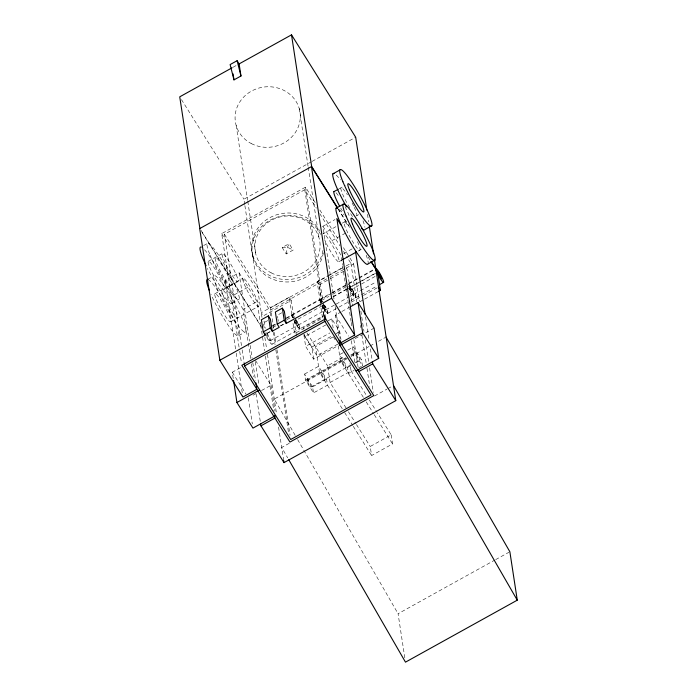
<?xml version="1.0" encoding="UTF-8"?>
<svg xmlns="http://www.w3.org/2000/svg" width="697" height="697" viewBox="0 0 697 697"><rect width="100%" height="100%" fill="white"/><g stroke="black" fill="none" stroke-linecap="round" stroke-linejoin="round"><path stroke-width="0.52" stroke-dasharray="3.48 2.61" d="M286.188 253.926L287.443 247.269L289.159 243.654L293.167 250.049L286.188 253.926L282.172 247.522L289.159 243.654M232.998 67.295L237.363 64.873M244.717 204.561L243.898 199.211L311.158 161.913M312.108 161.39L355.679 137.231M239.054 347.097L221.69 233.634L305.53 187.153L315.271 202.696M203.655 245.527L207.148 243.593M241.476 345.59L224.443 234.27L304.781 189.723L316.316 208.115M208.15 261.392L222.116 253.647M339.143 188.756L345.259 185.367M207.697 279.401L213.805 276.012M235.542 348.936L225.07 280.516L239.045 272.762L257.097 301.557L260.53 324.009M334.002 298.978L322.885 226.281L334.996 219.564M214.807 293.812L242.756 278.321M335.858 226.699L323.094 233.774A16.136 2.274 61 0 1 334.299 248.855A16.136 2.274 61 0 1 337.409 261.026A16.136 2.274 61 0 1 324.602 239.646M342.236 223.162L346.679 220.696M224.12 289.246L238.095 281.501M356.864 215.643L358.615 214.676M234.096 294.909L248.071 287.164M331.903 240.674L345.878 232.929M232.11 303.178L239.097 299.301M250.641 358.485L243.122 309.311L257.097 301.557M343.726 253.525L352.107 248.873M230.785 321.674L258.726 306.175M339.073 261.628L341.809 260.112M358.214 251.016L361.778 249.038M289.211 297.21L261.27 312.709L263.274 315.907L291.215 300.407L289.211 297.21L291.991 315.375L293.995 318.573M317.161 281.719L319.165 284.916L321.944 303.073L319.94 299.876L317.161 281.719L326.475 276.552M327.407 276.038L343.238 267.256M273.677 328.191L270.558 307.856L328.217 275.881M329.167 275.359L345.233 266.446M346.182 265.923L350.905 263.309L348.021 258.709M270.636 315.776L269.817 310.418L329.158 277.519M330.108 276.997L345.181 268.641M346.121 268.118L353.658 263.936L342.192 245.658M319.165 284.916L329.411 279.236M330.343 278.722L345.25 270.453M238.775 335.597L245.762 331.728M267.77 320.542L263.405 322.964L264.329 329.01M281.745 312.787L277.371 315.21L277.842 318.241M272.396 325.682L275.167 324.14M286.275 317.989L291.825 314.905M292.008 314.809L319.775 299.414M319.958 299.309L331.058 293.149M331.99 292.635L345.869 284.942M348.822 283.304L358.084 278.173M359.007 277.659L373.81 269.443M272.379 326.248L276.082 324.192M286.258 318.546L331.04 293.716M331.972 293.202L347.698 284.481M348.805 283.871L358.066 278.739M358.99 278.225L373.801 270.009M273.05 327.337L275.829 325.804M286.937 319.644L293.42 316.046M321.544 300.451L328.949 296.347M332.643 294.3L347.454 286.084M266.986 333.271L270.689 331.214M279.941 326.083L284.568 323.521M333.053 296.634L347.864 288.427M349.894 287.295L359.155 282.163M360.079 281.649L374.881 273.442M266.977 333.549L270.68 331.502M280.856 325.856L284.559 323.8M333.053 296.913L346.008 289.734M346.932 289.22L360.994 281.422M361.917 280.908L376.728 272.701M324.358 305.112A8.068 1.141 61 0 1 327.651 313.441A8.068 1.141 61 0 1 322.162 305.8L294.395 321.195A8.068 1.141 61 0 0 299.998 328.731L327.764 313.336A8.068 1.141 61 0 0 324.541 305.007M350.286 290.205L360.471 284.559M361.394 284.045L377.129 275.324M270.053 340.746L297.819 325.351M294.744 320.576A4.034 0.566 61 0 0 298.002 325.255L325.76 309.86M325.943 309.756L335.196 304.624M336.128 304.11L349.084 296.931M350.007 296.417L353.71 294.361M353.893 294.265L359.443 291.18M360.366 290.666L376.101 281.945M272.048 344.231L299.815 328.836A8.068 1.141 61 0 0 295.362 318.843M327.938 313.241L338.123 307.595M339.047 307.081L350.155 300.921M351.079 300.407L355.705 297.846M355.888 297.741L360.515 295.18M361.438 294.665L377.173 285.944M325.604 317.658L324.453 315.828L303.5 327.451L303.805 329.472M351.41 302.123L362.588 295.929M363.52 295.406L377.495 287.661M233.242 378.506L232.293 372.242L241.746 366.997M338.533 335.98L335.335 315.105L341.016 311.96M341.957 311.437L349.528 307.238M359.94 301.705L363.668 299.64M364.601 299.126L378.567 291.381M327.999 320.847L331.728 318.782L339.753 331.572L340.99 339.648M337.879 344.109L316.917 355.723L304.885 336.529L325.847 324.907M363.346 397.316L340.424 360.75L338.106 345.616L313.659 359.173L305.635 346.383L329.855 332.948M313.659 359.173L311.803 347.071L332.295 335.71M336.024 333.636L339.753 331.572M332.844 337.043L315.532 346.644L319.47 372.372L342.384 408.939M253.063 395.216L255.904 393.639M261.575 390.494L271.037 385.249L254.997 359.652M355.165 338.603L374.089 328.113M304.572 374.062L318.538 366.317L326.562 379.116L327.485 385.171L313.511 392.916L305.495 380.118L304.572 374.062L312.587 386.861L313.511 392.916M343.229 352.63L339.5 354.695L347.524 367.493L348.448 373.548L354.032 370.447M347.881 350.051L353.475 346.949L361.49 359.748L362.423 365.803L354.398 353.004L353.475 346.949M346.148 408.085L330.108 382.487L327.564 365.838L344.876 356.245M305.495 380.118L346.017 357.648M350.669 355.069L354.398 353.004M307.046 380.013L346.636 358.058M351.288 355.479L355.949 352.891M347.228 358.624L274.287 399.067L295.458 435.782M351.018 356.515L369.018 346.54M369.968 346.017L374.698 343.386M378.488 341.286L385.119 337.609M311.036 386.974L350.626 365.019M355.287 362.44L359.94 359.861M312.587 386.861L326.562 379.116M347.524 367.493L351.244 365.428M355.906 362.849L361.49 359.748M330.108 382.487L351.07 370.865L349.955 363.581M358.694 367.868L361.49 366.317M289.272 443.292L281.693 447.491L287.669 457.851M374.533 396.018L386.844 389.187M387.793 388.665L392.533 386.033M391.174 434.85L392.559 443.937L371.606 455.55L370.212 446.472L391.174 434.85L377.425 412.912M404.826 657.846L398.074 613.726L494.704 560.144M495.654 559.621L508.915 552.268M282.172 247.522L287.443 247.269L293.167 250.049M338.254 208.934L348.657 225.54M338.071 209.03L349.633 227.483M368.129 256.993L370.447 260.687M319.853 210.006L338.759 240.169M319.775 213.639L339.953 245.832M343.412 251.347L347.446 257.785M322.885 226.281L340.929 255.076L342.401 264.694M346.104 267.822L347.106 269.417L349.885 287.582L348.387 285.178M348.709 286.084L349.711 287.678L352.49 305.844M335.335 315.105L348.517 336.128M321.761 303.178L319.757 299.98L322.537 318.137L294.587 333.628L292.792 321.883M333.297 336.79L335.588 340.45M181.464 99.601L243.898 199.211M351.07 370.865L366.535 395.548M369.401 400.122L376.85 412.005M366.204 401.881L373.653 413.765M374.228 414.68L392.559 443.937M306.933 332.931L327.564 365.838M303.787 334.272L311.803 347.071M348.439 411.735L355.888 423.619M356.463 424.534L370.212 446.472M344.675 412.589L352.699 425.388M353.266 426.303L371.606 455.55M224.443 234.27L270.558 307.856M221.69 233.634L269.817 310.418M201.032 230.332L260.573 325.333M202.008 232.275L261.549 327.276M225.07 280.516L243.122 309.311M232.293 372.242L246.041 394.18M297.636 439.546L398.074 613.726M367.476 214.293L368.617 221.785M365.533 316.813L368.974 339.265M370.447 348.883L372.076 359.574M353.658 263.936L359.391 301.4M360.863 311.036L363.973 331.371M365.28 339.936L368.556 361.342M369.541 367.763L373.313 392.385M350.905 263.309L356.803 301.836M360.401 325.386L360.732 327.529M361.882 335.022L366.134 362.849M366.953 368.199L369.741 386.399M342.567 265.766L345.024 281.797M345.181 282.869L345.834 287.147M346 288.218L351.07 321.352M351.236 322.423L351.889 326.701M353.849 339.526L358.11 367.319M351.384 340.702L354.738 362.614M335.152 306.462L340.058 338.533M331.728 318.782L333.122 327.86M299.24 108.584L308.065 166.261M308.231 167.324L319.017 237.816M305.53 187.153L323.051 301.688M323.216 302.751L325.508 317.736M324.453 315.828L324.767 317.849M304.781 189.723L322.31 304.249M322.476 305.321L324.602 319.235M322.162 305.8L324.384 320.298M304.58 334.516L304.885 336.529M303.936 335.283L305.635 346.383M291.215 300.407L293.594 315.95M296.434 335.797L293.82 318.668L291.808 315.471L292.139 317.605M277.99 319.252L278.303 321.265M274.33 332.469L276.134 344.248M276.953 349.598L290.057 435.233M273.093 331.833L275.062 344.675M275.881 350.025L288.654 433.517M236.17 125.477L247.609 200.239M247.775 201.311L255.947 254.71M264.067 321.082L265.174 328.339M252.828 255.546L253.203 257.968M244.882 205.632L262.081 318.05M264.843 337.348L266.637 349.058M267.448 354.372L276.596 414.131M278.565 427.043L283.705 460.604M271.037 385.249L275.027 411.343M260.695 325.081L264.616 350.739M265.435 356.08L273.782 410.603M255.311 361.743L258.988 385.746M239.045 272.762L249.517 341.182M250.171 345.459L252.131 358.293M252.784 362.562L255.564 380.736M251.46 363.825L253.429 376.659M256.043 393.761L260.626 423.698M242.129 349.868L244.255 363.79M248.332 397.839L252.323 423.933M239.707 351.384L241.51 363.154M236.196 353.205L242.739 395.966M342.297 210.799A16.136 2.274 61 0 1 340.711 208.124M336.024 192.729A16.136 2.274 61 0 1 338.916 196.432M345.102 206.748A16.136 2.274 61 0 1 349.397 216.384M323.312 252.828A35.904 33.221 -8.7 0 1 271.063 278.452A35.904 33.221 -8.7 0 1 263.571 224.73A35.904 33.221 -8.7 0 1 320.803 234.872M322.938 250.406A35.904 33.221 -8.7 0 1 271.316 276.317A35.904 33.221 -8.7 0 1 262.194 223.232A35.904 33.221 -8.7 0 1 319.548 230.707M327.834 313.345A8.068 1.141 61 0 1 322.345 305.695M320.707 302.245A8.068 1.141 61 0 1 322.458 301.696M320.524 302.35A8.068 1.141 61 0 1 322.284 301.792M295.537 318.747A8.068 1.141 61 0 1 299.998 328.731M292.757 317.745A8.068 1.141 61 0 1 294.517 317.187M266.568 332.687A8.068 1.141 61 0 1 272.091 344.004A8.068 1.141 61 0 1 266.454 336.686M266.472 333.933A4.034 0.566 61 0 1 269.443 338.742A4.034 0.566 61 0 1 269.399 340.336A4.034 0.566 61 0 1 266.437 335.248M295.258 319.479A4.034 0.566 61 0 1 298.002 325.255M299.815 328.836A8.068 1.141 61 0 1 294.221 321.291M292.583 317.841A8.068 1.141 61 0 1 294.334 317.292M295.589 320.359A4.034 0.566 61 0 1 297.767 325.403A4.034 0.566 61 0 1 294.57 320.681M348.552 284.219A8.068 1.141 61 0 1 354.485 293.838A8.068 1.141 61 0 1 354.39 297.027A8.068 1.141 61 0 1 348.474 286.85M348.727 284.115A8.068 1.141 61 0 1 354.668 293.733A8.068 1.141 61 0 1 354.573 296.931A8.068 1.141 61 0 1 348.648 286.755M323.713 304.763A4.034 0.566 61 0 1 325.891 309.808A4.034 0.566 61 0 1 322.694 305.086M323.539 304.859A4.034 0.566 61 0 1 325.708 309.912A4.034 0.566 61 0 1 322.511 305.181M204.596 249.805A32.28 4.548 61 0 1 226.63 285.84A32.28 4.548 61 0 1 229.086 302.254A32.28 4.548 61 0 1 207.392 268.432M349.807 207.767A16.136 2.274 61 0 1 340.894 189.122A16.136 2.274 61 0 1 347.428 194.846M352.09 202.871A16.136 2.274 61 0 1 353.893 206.486M354.294 207.34A16.136 2.274 61 0 1 356.289 215.826M352.516 216.61A32.28 4.548 61 0 1 349.685 212.132M336.224 175.06A32.28 4.548 61 0 1 340.415 179.922M362.989 220.731A32.28 4.548 61 0 1 364.923 227.309M357.465 241.702A16.136 2.274 61 0 1 357.317 248.271A16.136 2.274 61 0 1 345.329 227.44A16.136 2.274 61 0 1 348.43 226.011M339.395 209.422A32.28 4.548 61 0 1 344.196 215.094M366.16 255.093A32.28 4.548 61 0 1 368.025 263.936M207.976 279.523A32.28 4.548 61 0 1 231.177 313.894A32.28 4.548 61 0 1 235.325 334.281A32.28 4.548 61 0 1 210.991 294.334M251.321 143.573A32.681 30.232 -8.7 0 0 300.329 116.399A32.681 30.232 -8.7 0 0 251.46 91.115A32.681 30.232 -8.7 0 0 251.321 143.573M271.098 272.815A32.681 30.232 -8.7 0 0 320.106 245.64A32.681 30.232 -8.7 0 0 271.238 220.348A32.681 30.232 -8.7 0 0 271.098 272.815M350.269 288.767A4.034 0.566 61 0 0 353.745 294.308A4.034 0.566 61 0 0 351.663 289.264A4.034 0.566 61 0 0 350.269 288.767M350.094 288.863A4.034 0.566 61 0 0 353.562 294.404A4.034 0.566 61 0 0 351.48 289.368A4.034 0.566 61 0 0 350.094 288.863M223.624 259.519A16.136 2.274 61 0 0 237.52 281.684A16.136 2.274 61 0 0 229.182 261.514A16.136 2.274 61 0 0 223.624 259.519M210.154 255.329A32.28 4.548 61 0 0 237.938 299.666A32.28 4.548 61 0 0 221.271 259.336A32.28 4.548 61 0 0 210.154 255.329M216.636 263.388A16.136 2.274 61 0 0 230.533 285.552A16.136 2.274 61 0 0 222.195 265.391A16.136 2.274 61 0 0 216.636 263.388M209.649 267.265A16.136 2.274 61 0 0 223.545 289.429A16.136 2.274 61 0 0 215.207 269.269A16.136 2.274 61 0 0 209.649 267.265M244.255 284.193A16.136 2.274 61 0 0 258.151 306.358A16.136 2.274 61 0 0 249.814 286.197A16.136 2.274 61 0 0 244.255 284.193M223.301 295.816A16.136 2.274 61 0 0 237.189 317.98A16.136 2.274 61 0 0 228.86 297.819A16.136 2.274 61 0 0 223.301 295.816M216.314 299.684A16.136 2.274 61 0 0 230.21 321.848A16.136 2.274 61 0 0 221.873 301.688A16.136 2.274 61 0 0 216.314 299.684M216.819 287.756A32.28 4.548 61 0 0 244.603 332.086A32.28 4.548 61 0 0 227.928 291.764A32.28 4.548 61 0 0 216.819 287.756M356.324 354.364A4.034 0.566 61 0 0 359.8 359.905A4.034 0.566 61 0 0 357.718 354.86A4.034 0.566 61 0 0 356.324 354.364M342.349 362.109A4.034 0.566 61 0 0 345.825 367.65A4.034 0.566 61 0 0 343.743 362.606A4.034 0.566 61 0 0 342.349 362.109M307.421 381.477A4.034 0.566 61 0 0 310.897 387.018A4.034 0.566 61 0 0 308.806 381.982A4.034 0.566 61 0 0 307.421 381.477M321.395 373.731A4.034 0.566 61 0 0 324.863 379.273A4.034 0.566 61 0 0 322.781 374.228A4.034 0.566 61 0 0 321.395 373.731"/><path stroke-width="1.05" d="M237.111 60.7L230.123 64.577L233.983 79.885L240.97 76.008L239.115 63.906L237.111 60.7L240.97 76.008M232.127 67.775L179.73 96.831L199.873 228.485M239.115 63.906L291.512 34.85L355.679 137.231L366.822 210.015M291.512 34.85L311.655 166.505L199.699 228.59L219.843 360.244L242.905 397.037L256.879 389.292L255.895 382.88M332.905 173.858L339.892 169.99M333.907 191.666L338.272 189.244M336.067 208.22L343.055 204.352M371.841 225.697L364.853 229.574A32.28 4.548 61 0 1 361.534 228.372M342.715 259.606L356.385 252.026M337.496 208.115L311.481 166.609L331.624 298.264L286.214 323.443L284.359 311.341L282.355 308.135L275.367 312.012L277.223 324.122L279.227 327.32L272.239 331.197L270.392 319.087L268.38 315.889L261.392 319.757L263.248 331.868L265.252 335.065L219.843 360.244M375.003 260.059L368.025 263.936A32.28 4.548 61 0 1 347.62 237.468A32.28 4.548 61 0 1 337.226 207.863M374.35 259.249L395.791 400.644L284.01 462.625L260.948 425.832L260.626 423.698M263.248 331.868L270.236 327.991L268.38 315.889M277.223 324.122L284.21 320.245L282.355 308.135M379.952 284.402L383.655 282.346M350.478 306.715L358.04 302.515L374.089 328.113L378.715 358.38L356.01 370.97M378.567 291.381L380.431 290.344L377.652 272.187L371.022 261.61M324.933 321.378L371.048 394.964L290.71 439.511L244.586 365.925L324.933 321.378L324.602 319.235M340.807 224.835L336.851 218.536L354.686 335.057L340.711 342.802L340.389 340.667M275.672 415.517L252.959 428.106L236.919 402.509L259.624 389.919M358.04 302.515L362.675 332.783L339.97 345.372L339.169 340.153M260.948 425.832L274.923 418.087L274.601 415.943M372.407 361.717L372.738 363.851L358.763 371.597L358.432 369.462M386.068 337.087L509.864 551.745L517.27 600.169L405.488 662.15L288.758 459.732M311.655 166.505L337.67 208.011M371.205 261.506L375.831 268.885M378.427 287.147L380.431 290.344M362.675 332.783L378.715 358.38M331.624 298.264L354.686 335.057M372.738 363.851L395.791 400.644M284.21 320.245L286.214 323.443M270.236 327.991L272.239 331.197M393.483 385.511L517.27 600.169M369.279 226.072L373.531 253.9M355.557 251.6L365.211 314.678M233.051 73.83L233.983 79.885M264.947 333.053L265.252 335.065M283.705 460.604L284.01 462.625M244.255 363.79L244.586 365.925M233.565 380.597L236.919 402.509M339.674 206.286A16.136 2.274 61 0 1 334.482 191.483M206.103 265.784A32.28 4.548 61 0 1 201.32 247.104M346.514 206.782A32.28 4.548 61 0 1 334.055 173.501M209.422 290.64A32.28 4.548 61 0 1 207.976 279.523M325.673 318.808L241.833 365.298L289.961 442.081L373.801 395.591L325.673 318.808M376.415 271.36A8.068 1.141 61 0 0 383.367 282.442A8.068 1.141 61 0 0 379.194 272.361A8.068 1.141 61 0 0 376.415 271.36M378.035 273.372A4.034 0.566 61 0 0 381.512 278.913A4.034 0.566 61 0 0 379.429 273.869A4.034 0.566 61 0 0 378.035 273.372M349.38 189.784A16.136 2.274 61 0 0 363.276 211.949A16.136 2.274 61 0 0 354.939 191.788A16.136 2.274 61 0 0 349.38 189.784M342.898 181.734A32.28 4.548 61 0 0 370.682 226.063A32.28 4.548 61 0 0 354.015 185.733A32.28 4.548 61 0 0 342.898 181.734M352.551 224.146A16.136 2.274 61 0 0 366.439 246.311A16.136 2.274 61 0 0 358.101 226.15A16.136 2.274 61 0 0 352.551 224.146M346.069 216.087A32.28 4.548 61 0 0 373.853 260.425A32.28 4.548 61 0 0 357.178 220.095A32.28 4.548 61 0 0 346.069 216.087"/></g></svg>
